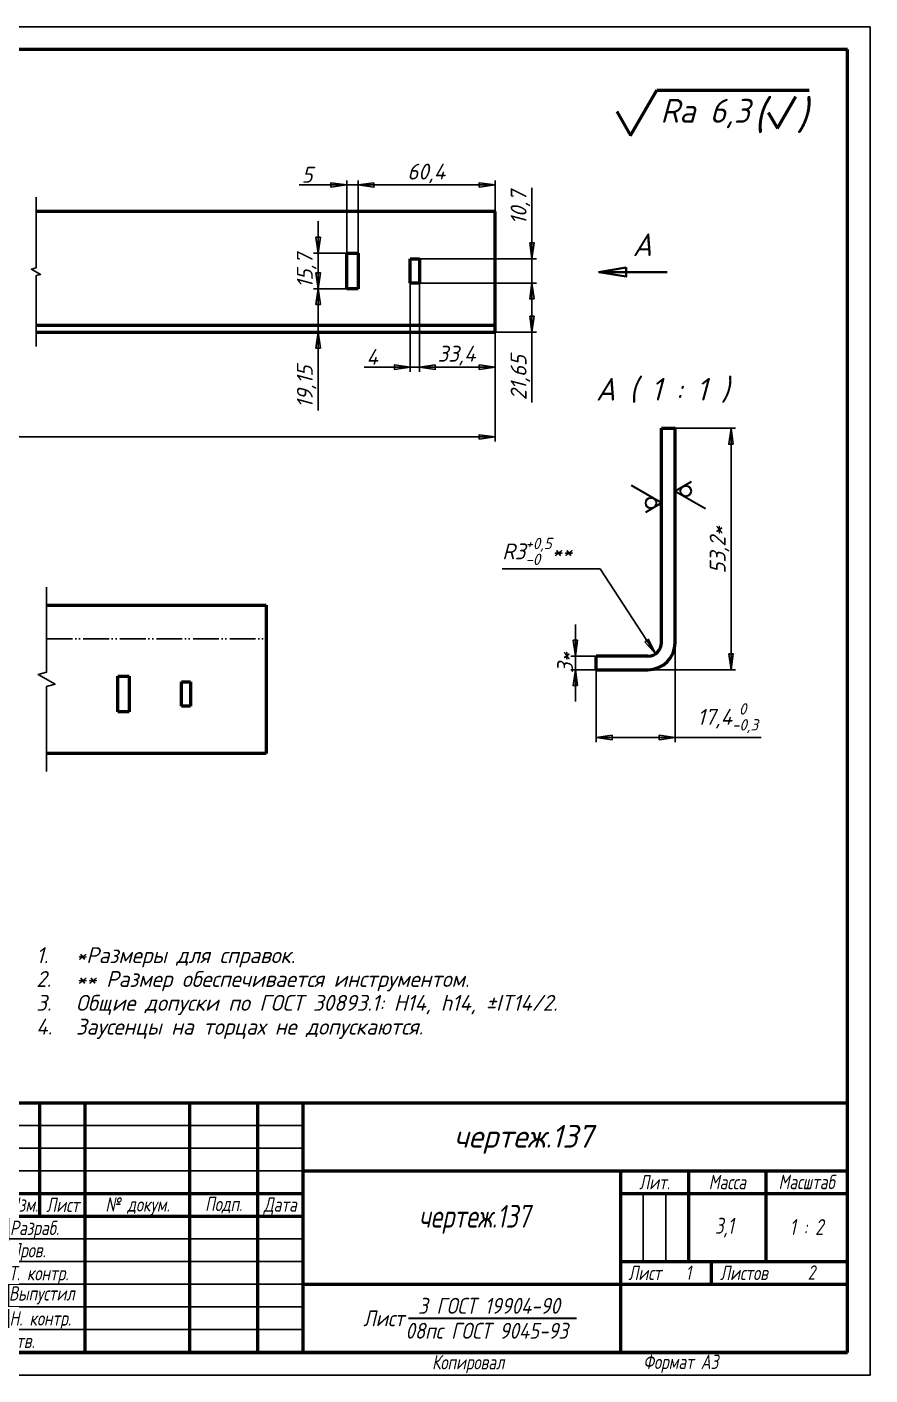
# Model space of a CAD drawing. Header units: millimetres. Extents: x 0 to 1700, y 0 to 594.
# Drawn here: x 468 to 840, y 0 to 594 of the extents above; entities that cross this region are included whole.
import ezdxf
from ezdxf.enums import TextEntityAlignment as Align

# ---------------------------------------------------------------- set-up
doc = ezdxf.new("R2010")
doc.units = ezdxf.units.MM
doc.header["$LTSCALE"] = 2
doc.linetypes.add('LT_04', pattern=[0.7087, 0.4724, -0.0591, 0.1181, -0.0591])
doc.linetypes.add('LT_16', pattern=[0.68, 0.48, -0.06, 0.01, -0.06, 0.01, -0.06])
for name, color, linetype, lineweight in [('Layer_01', 7, 'Continuous', 35), ('Layer_02', 7, 'Continuous', 50), ('Layer_03', 7, 'Continuous', 50), ('Layer_04', 7, 'Continuous', 50), ('Layer_05', 7, 'Continuous', 25), ('Layer_06', 7, 'Continuous', 25), ('Layer_07', 7, 'LT_04', 25), ('Layer_08', 7, 'Continuous', 25), ('Layer_09', 7, 'Continuous', 50)]:
    doc.layers.add(name, color=color, linetype=linetype, lineweight=lineweight)
doc.styles.add('Style_02', font='ariali.ttf', dxfattribs={"width": 0.8})
doc.styles.add('Style_03', font='GOST Common Italic.ttf')
doc.styles.add('Style_05', font='GOST Common Italic.ttf')
doc.styles.add('Style_06', font='GOST Common Italic.ttf', dxfattribs={"width": 0.8})
doc.styles.add('Style_07', font='GOST Common Italic.ttf', dxfattribs={"width": 0.8})
doc.styles.add('Style_10', font='GOST Common Italic.ttf')
doc.styles.add('Style_11', font='GOST Common Italic.ttf', dxfattribs={"width": 0.9})
doc.styles.add('Style_12', font='GOST Common Italic.ttf', dxfattribs={"width": 0.8})
doc.styles.add('Style_13', font='GOST Common Italic.ttf')
doc.styles.add('Style_14', font='GOST Common Italic.ttf', dxfattribs={"width": 0.7})
doc.styles.add('Style_15', font='GOST Common Italic.ttf', dxfattribs={"width": 0.7})
doc.dimstyles.new('DimStyle_06', dxfattribs={"dimscale": 2, "dimtxt": 3.5, "dimasz": 3.5, "dimexe": 1, "dimexo": 0, "dimgap": 0.5, "dimtad": 1, "dimrnd": 1e-08, "dimtxsty": 'Style_03', "dimblk": 'Filled-1', "dimcen": 2.5, "dimdle": 15, "dimclrd": 256, "dimclre": 256, "dimclrt": 256, "dimazin": 2, "dimtfac": 0.714286, "dimtdec": 3, "dimtmove": 0, "dimatfit": 3, "dimlwd": 25, "dimlwe": 25})

# ---------------------------------------------------------------- blocks, each defined once
blk = doc.blocks.new('Block_08')
at = {"layer": 'Layer_09', "lineweight": 50}
for p, q in [((-9.099, -3.6), (-8.002, -1.7)), ((-8.002, -1.7), (-1.6, -1.7)), ((-2.939, -3.3), (-2.169, -1.967)), ((-9.676, -2.6), (-9.099, -3.6)), ((-3.324, -2.633), (-2.939, -3.3))]:
    blk.add_line(p, q, dxfattribs=at)
at = {"layer": 'Layer_06', "attachment_point": 7, "style": 'Style_03'}
for s, insert, char_height in [('\\A1;\\fGOST Common|b0|i1;\\H1.0000;Ra 6,3', (-7.848, -3.3), 1), ('\\A1;\\fGOST Common|b0|i1;\\H1.3000;(', (-3.939, -3.5), 1.3), ('\\A1;\\fGOST Common|b0|i1;\\H1.3000;)', (-2.139, -3.5), 1.3)]:
    blk.add_mtext(s, dxfattribs=dict(at, insert=insert, char_height=char_height))
blk = doc.blocks.new('Filled-1')
at = {"color": 0}
for p, q in [((0, 0), (-1, 0.143)), ((-1, 0.143), (-1, -0.143)), ((-1, 0), (0, 0)), ((-1, -0.143), (0, 0))]:
    blk.add_line(p, q, dxfattribs=at)
at = {"color": 0, "flags": 128}
blk.add_lwpolyline([(-1, -0.143), (0, 0), (-1, 0.143), (-1, -0.143)], dxfattribs=at)
at = {"color": 0}
blk.add_solid([(-1, -0.143), (0, 0), (-1, 0.143), (-1, -0.143)], dxfattribs=at)
blk = doc.blocks.new('*D18')
at = {"layer": 'Defpoints', "color": 0, "linetype": 'Continuous'}
for p in [(596.77, 478.67), (609.37, 478.67), (604.19, 459.52)]:
    blk.add_point(p, dxfattribs=at)
at = {"layer": 'Layer_08', "linetype": 'Continuous', "lineweight": 25}
for p, q in [((596.77, 485.67), (596.77, 492.67)), ((609.37, 478.67), (594.77, 478.67)), ((596.77, 478.67), (596.77, 459.52)), ((596.77, 452.52), (596.77, 425.04))]:
    blk.add_line(p, q, dxfattribs=at)
at = {"layer": 'Layer_08', "linetype": 'Continuous', "lineweight": 25, "xscale": 7, "yscale": 7, "zscale": 7}
for p, rotation in [((596.77, 478.67), 270), ((596.77, 459.52), 90)]:
    blk.add_blockref('Filled-1', p, dxfattribs=dict(at, rotation=rotation))
at = {"layer": 'Layer_08', "linetype": 'Continuous', "lineweight": 25, "insert": (587.37, 426.04), "char_height": 7, "attachment_point": 1, "rotation": 90, "style": 'Style_03'}
blk.add_mtext('\\A1;19,15', dxfattribs=at)
blk = doc.blocks.new('*D19')
at = {"layer": 'Defpoints', "color": 0, "linetype": 'Continuous'}
for p in [(596.77, 494.37), (609.37, 494.37), (609.37, 478.67)]:
    blk.add_point(p, dxfattribs=at)
at = {"layer": 'Layer_08', "linetype": 'Continuous', "lineweight": 25}
for p, q in [((596.77, 501.37), (596.77, 508.37)), ((609.37, 494.37), (594.77, 494.37)), ((596.77, 478.67), (596.77, 494.37)), ((609.37, 478.67), (594.77, 478.67)), ((596.77, 471.67), (596.77, 464.67))]:
    blk.add_line(p, q, dxfattribs=at)
at = {"layer": 'Layer_08', "linetype": 'Continuous', "lineweight": 25, "xscale": 7, "yscale": 7, "zscale": 7}
for p, rotation in [((596.77, 494.37), 270), ((596.77, 478.67), 90)]:
    blk.add_blockref('Filled-1', p, dxfattribs=dict(at, rotation=rotation))
at = {"layer": 'Layer_08', "linetype": 'Continuous', "lineweight": 25, "insert": (587.37, 478.91), "char_height": 7, "attachment_point": 1, "rotation": 90, "style": 'Style_03'}
blk.add_mtext('\\A1;15,7', dxfattribs=at)
blk = doc.blocks.new('*D20')
at = {"layer": 'Defpoints', "color": 0, "linetype": 'Continuous'}
for p in [(614.37, 524.37), (609.37, 494.37), (614.37, 494.37)]:
    blk.add_point(p, dxfattribs=at)
at = {"layer": 'Layer_08', "linetype": 'Continuous', "lineweight": 25}
for p, q in [((602.37, 524.37), (588.45, 524.37)), ((609.37, 494.37), (609.37, 526.37)), ((614.37, 524.37), (609.37, 524.37)), ((614.37, 494.37), (614.37, 526.37)), ((621.37, 524.37), (628.37, 524.37))]:
    blk.add_line(p, q, dxfattribs=at)
at = {"layer": 'Layer_08', "linetype": 'Continuous', "lineweight": 25, "xscale": 7, "yscale": 7, "zscale": 7}
blk.add_blockref('Filled-1', (609.37, 524.37), dxfattribs=at)
at = {"layer": 'Layer_08', "linetype": 'Continuous', "lineweight": 25, "xscale": 7, "yscale": 7, "zscale": 7, "rotation": 180}
blk.add_blockref('Filled-1', (614.37, 524.37), dxfattribs=at)
at = {"layer": 'Layer_08', "linetype": 'Continuous', "lineweight": 25, "insert": (589.45, 532.37), "char_height": 7, "attachment_point": 1, "style": 'Style_03'}
blk.add_mtext('\\A1;5', dxfattribs=at)
blk = doc.blocks.new('*D21')
at = {"layer": 'Defpoints', "color": 0, "linetype": 'Continuous'}
for p in [(637.37, 481.17), (641.37, 481.17), (637.37, 444.11)]:
    blk.add_point(p, dxfattribs=at)
at = {"layer": 'Layer_08', "linetype": 'Continuous', "lineweight": 25}
for p, q in [((637.37, 481.17), (637.37, 442.11)), ((641.37, 481.17), (641.37, 442.11)), ((630.37, 444.11), (617.04, 444.11)), ((641.37, 444.11), (637.37, 444.11)), ((648.37, 444.11), (655.37, 444.11))]:
    blk.add_line(p, q, dxfattribs=at)
at = {"layer": 'Layer_08', "linetype": 'Continuous', "lineweight": 25, "xscale": 7, "yscale": 7, "zscale": 7}
blk.add_blockref('Filled-1', (637.37, 444.11), dxfattribs=at)
at = {"layer": 'Layer_08', "linetype": 'Continuous', "lineweight": 25, "xscale": 7, "yscale": 7, "zscale": 7, "rotation": 180}
blk.add_blockref('Filled-1', (641.37, 444.11), dxfattribs=at)
at = {"layer": 'Layer_08', "linetype": 'Continuous', "lineweight": 25, "insert": (618.04, 452.11), "char_height": 7, "attachment_point": 1, "style": 'Style_03'}
blk.add_mtext('\\A1;4', dxfattribs=at)
blk = doc.blocks.new('*D22')
at = {"layer": 'Defpoints', "color": 0, "linetype": 'Continuous'}
for p in [(641.37, 481.17), (691, 481.17), (674.77, 459.52)]:
    blk.add_point(p, dxfattribs=at)
at = {"layer": 'Layer_08', "linetype": 'Continuous', "lineweight": 25}
for p, q in [((641.37, 481.17), (693, 481.17)), ((691, 474.17), (691, 466.52)), ((674.77, 459.52), (693, 459.52)), ((691, 459.52), (691, 428.53))]:
    blk.add_line(p, q, dxfattribs=at)
at = {"layer": 'Layer_08', "linetype": 'Continuous', "lineweight": 25, "xscale": 7, "yscale": 7, "zscale": 7}
for p, rotation in [((691, 481.17), 90), ((691, 459.52), 270)]:
    blk.add_blockref('Filled-1', p, dxfattribs=dict(at, rotation=rotation))
at = {"layer": 'Layer_08', "linetype": 'Continuous', "lineweight": 25, "insert": (681.6, 429.53), "char_height": 7, "attachment_point": 1, "rotation": 90, "style": 'Style_03'}
blk.add_mtext('\\A1;21,65', dxfattribs=at)
blk = doc.blocks.new('*D23')
at = {"layer": 'Defpoints', "color": 0, "linetype": 'Continuous'}
for p in [(641.37, 491.87), (641.37, 481.17), (691, 481.17)]:
    blk.add_point(p, dxfattribs=at)
at = {"layer": 'Layer_08', "linetype": 'Continuous', "lineweight": 25}
for p, q in [((691, 498.87), (691, 523.09)), ((641.37, 491.87), (693, 491.87)), ((691, 481.17), (691, 491.87)), ((641.37, 481.17), (693, 481.17)), ((691, 474.17), (691, 467.17))]:
    blk.add_line(p, q, dxfattribs=at)
at = {"layer": 'Layer_08', "linetype": 'Continuous', "lineweight": 25, "xscale": 7, "yscale": 7, "zscale": 7}
for p, rotation in [((691, 491.87), 270), ((691, 481.17), 90)]:
    blk.add_blockref('Filled-1', p, dxfattribs=dict(at, rotation=rotation))
at = {"layer": 'Layer_08', "linetype": 'Continuous', "lineweight": 25, "insert": (681.6, 506.87), "char_height": 7, "attachment_point": 1, "rotation": 90, "style": 'Style_03'}
blk.add_mtext('\\A1;10,7', dxfattribs=at)
blk = doc.blocks.new('*D24')
at = {"layer": 'Defpoints', "color": 0, "linetype": 'Continuous'}
for p in [(641.37, 481.17), (674.77, 465.52), (641.37, 444.11)]:
    blk.add_point(p, dxfattribs=at)
at = {"layer": 'Layer_08', "linetype": 'Continuous', "lineweight": 25}
for p, q in [((641.37, 481.17), (641.37, 442.11)), ((674.77, 465.52), (674.77, 442.11)), ((667.77, 444.11), (648.37, 444.11))]:
    blk.add_line(p, q, dxfattribs=at)
at = {"layer": 'Layer_08', "linetype": 'Continuous', "lineweight": 25, "xscale": 7, "yscale": 7, "zscale": 7, "rotation": 180}
blk.add_blockref('Filled-1', (641.37, 444.11), dxfattribs=at)
at = {"layer": 'Layer_08', "linetype": 'Continuous', "lineweight": 25, "xscale": 7, "yscale": 7, "zscale": 7}
blk.add_blockref('Filled-1', (674.77, 444.11), dxfattribs=at)
at = {"layer": 'Layer_08', "linetype": 'Continuous', "lineweight": 25, "insert": (649.37, 453.51), "char_height": 7, "attachment_point": 1, "style": 'Style_03'}
blk.add_mtext('\\A1;33,4', dxfattribs=at)
blk = doc.blocks.new('*D25')
at = {"layer": 'Defpoints', "color": 0, "linetype": 'Continuous'}
for p in [(614.37, 524.37), (674.77, 512.72), (614.37, 494.37)]:
    blk.add_point(p, dxfattribs=at)
at = {"layer": 'Layer_08', "linetype": 'Continuous', "lineweight": 25}
for p, q in [((614.37, 494.37), (614.37, 526.37)), ((667.77, 524.37), (621.37, 524.37)), ((674.77, 512.72), (674.77, 526.37))]:
    blk.add_line(p, q, dxfattribs=at)
at = {"layer": 'Layer_08', "linetype": 'Continuous', "lineweight": 25, "xscale": 7, "yscale": 7, "zscale": 7, "rotation": 180}
blk.add_blockref('Filled-1', (614.37, 524.37), dxfattribs=at)
at = {"layer": 'Layer_08', "linetype": 'Continuous', "lineweight": 25, "xscale": 7, "yscale": 7, "zscale": 7}
blk.add_blockref('Filled-1', (674.77, 524.37), dxfattribs=at)
at = {"layer": 'Layer_08', "linetype": 'Continuous', "lineweight": 25, "insert": (636.04, 533.77), "char_height": 7, "attachment_point": 1, "style": 'Style_03'}
blk.add_mtext('\\A1;60,4', dxfattribs=at)
blk = doc.blocks.new('*D26')
at = {"layer": 'Defpoints', "color": 0, "linetype": 'Continuous'}
for p in [(170.13, 465.52), (674.77, 465.52), (674.77, 413.35)]:
    blk.add_point(p, dxfattribs=at)
at = {"layer": 'Layer_08', "linetype": 'Continuous', "lineweight": 25}
for p, q in [((170.13, 465.52), (170.13, 411.35)), ((674.77, 465.52), (674.77, 411.35)), ((177.13, 413.35), (667.77, 413.35))]:
    blk.add_line(p, q, dxfattribs=at)
at = {"layer": 'Layer_08', "linetype": 'Continuous', "lineweight": 25, "xscale": 7, "yscale": 7, "zscale": 7, "rotation": 180}
blk.add_blockref('Filled-1', (170.13, 413.35), dxfattribs=at)
at = {"layer": 'Layer_08', "linetype": 'Continuous', "lineweight": 25, "xscale": 7, "yscale": 7, "zscale": 7}
blk.add_blockref('Filled-1', (674.77, 413.35), dxfattribs=at)
at = {"layer": 'Layer_08', "linetype": 'Continuous', "lineweight": 25, "insert": (412.35, 421.35), "char_height": 7, "attachment_point": 1, "style": 'Style_03'}
blk.add_mtext('\\A1;2032', dxfattribs=at)
blk = doc.blocks.new('2dTransSection0')
at = {"layer": 'Layer_01', "linetype": 'Continuous'}
for p, q in [((366.26, 244.01), (360.26, 243.01)), ((366.26, 242.01), (366.26, 244.01)), ((366.26, 243.01), (360.26, 243.01)), ((360.26, 243.01), (366.26, 242.01)), ((375.26, 243.01), (366.26, 243.01))]:
    blk.add_line(p, q, dxfattribs=at)
at = {"layer": 'Layer_01', "linetype": 'Continuous', "flags": 128}
blk.add_lwpolyline([(366.26, 244.01), (360.26, 243.01), (366.26, 242.01), (366.26, 244.01)], dxfattribs=at)
at = {"layer": 'Layer_01'}
blk.add_solid([(366.26, 244.01), (360.26, 243.01), (366.26, 242.01), (366.26, 244.01)], dxfattribs=at)
at = {"layer": 'Layer_01', "insert": (367.67, 246.51), "char_height": 5, "attachment_point": 7, "style": 'Style_05'}
blk.add_mtext('A', dxfattribs=at)
blk = doc.blocks.new('*D28')
at = {"layer": 'Defpoints', "color": 0, "linetype": 'Continuous'}
for p in [(754.12, 417.16), (778.74, 417.16), (742.12, 310.76)]:
    blk.add_point(p, dxfattribs=at)
at = {"layer": 'Layer_08', "linetype": 'Continuous', "lineweight": 25}
for p, q in [((754.12, 417.16), (780.74, 417.16)), ((778.74, 317.76), (778.74, 410.16)), ((742.12, 310.76), (780.74, 310.76))]:
    blk.add_line(p, q, dxfattribs=at)
at = {"layer": 'Layer_08', "linetype": 'Continuous', "lineweight": 25, "xscale": 7, "yscale": 7, "zscale": 7}
for p, rotation in [((778.74, 417.16), 90), ((778.74, 310.76), 270)]:
    blk.add_blockref('Filled-1', p, dxfattribs=dict(at, rotation=rotation))
at = {"layer": 'Layer_08', "linetype": 'Continuous', "lineweight": 25, "insert": (769.34, 353.11), "char_height": 7, "attachment_point": 1, "rotation": 90, "style": 'Style_03'}
blk.add_mtext('\\A1;\\fGOST Common|b0|i1;53,2*', dxfattribs=at)
blk = doc.blocks.new('*D29')
at = {"layer": 'Defpoints', "color": 0, "linetype": 'Continuous'}
for p in [(754.12, 322.76), (719.32, 310.76), (719.32, 280.93)]:
    blk.add_point(p, dxfattribs=at)
at = {"layer": 'Layer_08', "linetype": 'Continuous', "lineweight": 25}
for p, q in [((754.12, 322.76), (754.12, 278.93)), ((719.32, 310.76), (719.32, 278.93)), ((726.32, 280.93), (747.12, 280.93)), ((754.12, 280.93), (792.03, 280.93))]:
    blk.add_line(p, q, dxfattribs=at)
at = {"layer": 'Layer_08', "linetype": 'Continuous', "lineweight": 25, "xscale": 7, "yscale": 7, "zscale": 7, "rotation": 180}
blk.add_blockref('Filled-1', (719.32, 280.93), dxfattribs=at)
at = {"layer": 'Layer_08', "linetype": 'Continuous', "lineweight": 25, "xscale": 7, "yscale": 7, "zscale": 7}
blk.add_blockref('Filled-1', (754.12, 280.93), dxfattribs=at)
at = {"layer": 'Layer_08', "linetype": 'Continuous', "lineweight": 25, "insert": (763.86, 296), "char_height": 7, "attachment_point": 1, "style": 'Style_03'}
blk.add_mtext('\\A1;17,4{\\H5;\\S 0^ -0,3;}', dxfattribs=at)
blk = doc.blocks.new('*D30')
at = {"layer": 'Defpoints', "color": 0, "linetype": 'Continuous'}
for p in [(710.11, 316.76), (719.32, 316.76), (719.32, 310.76)]:
    blk.add_point(p, dxfattribs=at)
at = {"layer": 'Layer_08', "linetype": 'Continuous', "lineweight": 25}
for p, q in [((710.11, 323.76), (710.11, 330.76)), ((719.32, 316.76), (708.11, 316.76)), ((710.11, 310.76), (710.11, 316.76)), ((719.32, 310.76), (708.11, 310.76)), ((710.11, 303.76), (710.11, 296.76))]:
    blk.add_line(p, q, dxfattribs=at)
at = {"layer": 'Layer_08', "linetype": 'Continuous', "lineweight": 25, "xscale": 7, "yscale": 7, "zscale": 7}
for p, rotation in [((710.11, 316.76), 270), ((710.11, 310.76), 90)]:
    blk.add_blockref('Filled-1', p, dxfattribs=dict(at, rotation=rotation))
at = {"layer": 'Layer_08', "linetype": 'Continuous', "lineweight": 25, "insert": (702.11, 309.25), "char_height": 7, "attachment_point": 1, "rotation": 90, "style": 'Style_03'}
blk.add_mtext('\\A1;\\fGOST Common|b0|i1;3*', dxfattribs=at)
blk = doc.blocks.new('*D31')
at = {"layer": 'Defpoints', "color": 0, "linetype": 'Continuous'}
for p in [(742.12, 322.76), (745.39, 317.72)]:
    blk.add_point(p, dxfattribs=at)
at = {"layer": 'Layer_08', "linetype": 'Continuous', "lineweight": 25}
for p, q in [((677.9, 355.25), (721.03, 355.25)), ((721.03, 355.25), (741.57, 323.59))]:
    blk.add_line(p, q, dxfattribs=at)
at = {"layer": 'Layer_08', "linetype": 'Continuous', "lineweight": 25, "xscale": 7, "yscale": 7, "zscale": 7, "rotation": 302.9896316187911}
blk.add_blockref('Filled-1', (745.39, 317.72), dxfattribs=at)
at = {"layer": 'Layer_08', "linetype": 'Continuous', "lineweight": 25, "insert": (677.9, 368.92), "char_height": 7, "attachment_point": 1, "style": 'Style_03'}
blk.add_mtext('\\A1;\\fGOST Common|b0|i1;R3{\\H5;\\S+0,5^ -0;}**', dxfattribs=at)
blk = doc.blocks.new('Block_09')
at = {"layer": 'Layer_09', "lineweight": 30}
for p, q in [((0, 0), (1.097, 1.9)), ((-0.577, 1), (0, 0))]:
    blk.add_line(p, q, dxfattribs=at)
blk.add_circle((0, 0.667), 0.333, dxfattribs=at)
blk = doc.blocks.new('Block_10')
at = {"layer": 'Layer_09', "lineweight": 30}
for p, q in [((0, 0), (1.097, 1.9)), ((-0.577, 1), (0, 0))]:
    blk.add_line(p, q, dxfattribs=at)
blk.add_circle((0, 0.667), 0.333, dxfattribs=at)
blk = doc.blocks.new('Block_35')
at = {"layer": 'Layer_03'}
for p, q in [((0, 55), (185, 55)), ((0, 0), (0, 55)), ((0, 0), (0, 55)), ((7, 55), (7, 30)), ((17, 55), (17, 0)), ((40, 55), (40, 0)), ((55, 55), (55, 0)), ((65, 55), (65, 0)), ((185, 0), (185, 55)), ((65, 40), (185, 40)), ((135, 40), (135, 0)), ((150, 40), (150, 20)), ((167, 40), (167, 20)), ((0, 35), (65, 35)), ((135, 35), (185, 35)), ((0, 30), (65, 30)), ((135, 20), (185, 20)), ((155, 20), (155, 15)), ((65, 15), (185, 15)), ((185, 0), (0, 0))]:
    blk.add_line(p, q, dxfattribs=at)
at = {"layer": 'Layer_03', "linetype": 'Continuous', "lineweight": 25}
for p, q in [((0, 50), (65, 50)), ((0, 45), (65, 45)), ((0, 40), (65, 40)), ((140, 35), (140, 20)), ((145, 35), (145, 20)), ((0, 25), (65, 25)), ((0, 20), (65, 20)), ((0, 15), (65, 15)), ((0, 10), (65, 10)), ((0, 5), (65, 5))]:
    blk.add_line(p, q, dxfattribs=at)
at = {"layer": 'Layer_03', "lineweight": 30}
blk.add_line((88.31, 7.5), (125.29, 7.5), dxfattribs=at)
at = {"layer": 'Layer_03', "char_height": 3.17, "style": 'Style_02'}
for s, insert, width, attachment_point in [('\\fGOST Common|b0|i1;\\H3.1700;Лит.', (142.52, 37.49), 14.9766, 5), ('\\fGOST Common|b0|i1;\\H3.1700;Масса', (158.55, 37.51), 16.9878, 5), ('\\fGOST Common|b0|i1;\\H3.1700;Масштаб', (176.02, 37.53), 17.8316, 5), ('\\fGOST Common|b0|i1;\\H3.1700;Изм.', (3.5, 32.56), 6.9635, 5), ('\\fGOST Common|b0|i1;\\H3.1700;Лист', (12.1, 32.5), 10.0029, 5), ('\\A0;\\fGOST Common|b0|i1;\\H3.1700;№ докум.', (28.58, 32.16), 22.9069, 5), ('\\fGOST Common|b0|i1;\\H3.1700;Подп.', (47.56, 32.45), 14.879, 5), ('\\fGOST Common|b0|i1;\\H3.1700;Дата', (60.02, 32.24), 9.9614, 5), ('\\fGOST Common|b0|i1;\\H3.1700;Разраб.', (0.47, 27), 16.9971, 4), ('\\fGOST Common|b0|i1;\\H3.1700;Пров.', (0.56, 22.08), 17.0192, 4), ('\\A0;\\fGOST Common|b0|i1;\\H3.1700;Т. контр.', (0.23, 17.01), 16.9554, 4), ('\\fGOST Common|b0|i1;\\H3.1700;Лист', (140.37, 17.5), 10.5071, 5), ('\\fGOST Common|b0|i1;\\H3.1700;Листов', (162.21, 17.5), 14.3668, 5), ('\\fGOST Common|b0|i1;\\H3.1700;Н. контр.', (0.36, 7.05), 16.9999, 4), ('\\fGOST Common|b0|i1;\\H3.1700;Утв.', (0.34, 2.52), 17.0083, 4), ('\\fGOST Common|b0|i1;\\H3.1700;Копировал', (93.48, -0.59), 19.7871, 1)]:
    blk.add_mtext(s, dxfattribs=dict(at, insert=insert, width=width, attachment_point=attachment_point))
at = {"layer": 'Layer_03'}
for tag, height, style, width, p in [('Изм1_001', 2.89, 'Style_15', 0.7, (3.51, 52.52)), ('Лист1_001', 2.89, 'Style_15', 0.7, (12.03, 52.52)), ('Докум1_001', 2.89, 'Style_15', 0.7, (28.54, 52.48)), ('Изм2_001', 2.89, 'Style_15', 0.7, (3.5, 47.52)), ('Лист2_001', 2.89, 'Style_15', 0.7, (12.01, 47.5)), ('Докум2_001', 2.89, 'Style_15', 0.7, (28.53, 47.5)), ('Изм3_001', 2.89, 'Style_15', 0.7, (3.5, 42.5)), ('Лист3_001', 2.89, 'Style_15', 0.7, (12.01, 42.51)), ('Докум3_001', 2.89, 'Style_15', 0.7, (28.51, 42.48)), ('Изм4_001', 2.89, 'Style_15', 0.7, (3.51, 37.5)), ('Лист4_001', 2.89, 'Style_15', 0.7, (12, 37.53)), ('Докум4_001', 2.89, 'Style_15', 0.7, (28.51, 37.52)), ('НАИМЕНОВАНИЕ_001', 5, 'Style_07', 0.8, (100.03, 29.98)), ('Литера_001', 3.5, 'Style_12', 0.8, (137.52, 27.25)), ('Литера2_001', 3.5, 'Style_12', 0.8, (142.51, 27.22)), ('Литера3_001', 3.5, 'Style_12', 0.8, (147.52, 27.21)), ('Масса_001', 3.5, 'Style_12', 0.8, (158.47, 27.53)), ('Масштаб_001', 3.5, 'Style_12', 0.8, (174.92, 25.86)), ('Тип_документа_001', 3.17, 'Style_06', 0.8, (100.08, 17.56)), ('Номер_листа_001', 3.17, 'Style_06', 0.8, (150.6, 17.54)), ('Листов_001', 3.17, 'Style_06', 0.8, (177.46, 17.58))]:
    blk.add_attdef(tag, text='', height=height, dxfattribs=dict(at, style=style, width=width)).set_placement(p, align=Align.MIDDLE_CENTER)
for tag, height, style, width, p in [('Подп1_001', 2.89, 'Style_15', 0.7, (40.01, 52.51)), ('Дата1_001', 2, 'Style_14', 0.7, (55.01, 52.51)), ('Подп2_001', 2.89, 'Style_15', 0.7, (40.01, 47.5)), ('Дата2_001', 2, 'Style_14', 0.7, (55.01, 47.49)), ('Подп3_001', 2.89, 'Style_15', 0.7, (40.01, 42.51)), ('Дата3_001', 2, 'Style_14', 0.7, (55.02, 42.52)), ('Подп4_001', 2.89, 'Style_15', 0.7, (40.01, 37.51)), ('Дата4_001', 2, 'Style_14', 0.7, (55.02, 37.51)), ('АВТОР_001', 3.17, 'Style_06', 0.8, (15.59, 26.85)), ('Разработал_Подп._001', 2.89, 'Style_15', 0.7, (40.05, 27.51)), ('ДАТА_СОЗДАНИЯ_001', 2, 'Style_14', 0.7, (55.01, 27.51)), ('ПРОВЕРИЛ_001', 3.17, 'Style_06', 0.8, (17.41, 22.53)), ('Проверил_Подп._001', 2.89, 'Style_15', 0.7, (40.05, 22.52)), ('ДАТА_ПРОВЕРКИ_001', 2, 'Style_14', 0.7, (55.02, 22.51)), ('ТЕХНОЛОГ_001', 3.17, 'Style_06', 0.8, (17.33, 17.54)), ('Технолог_Подп._001', 2.89, 'Style_15', 0.7, (40.05, 17.51)), ('Технолог_Дата_001', 2, 'Style_14', 0.7, (55.01, 17.5)), ('Должность_руководителя_001', 3.17, 'Style_06', 0.8, (0.52, 12.51)), ('НАЧ._ОТДЕЛА_001', 3.17, 'Style_06', 0.8, (17.46, 12.45)), ('Руководитель_Подп._001', 2.89, 'Style_15', 0.7, (40.01, 12.5)), ('Руководитель_Дата_001', 2, 'Style_14', 0.7, (55.01, 12.51)), ('НОРМОКОНТРОЛЬ_001', 3.17, 'Style_06', 0.8, (17.37, 7.48)), ('Нормоконтроль_Подп._001', 2.89, 'Style_15', 0.7, (40.05, 7.52)), ('ДАТА_НОРМОКОНТРОЛЯ_001', 2, 'Style_14', 0.7, (55.02, 7.51)), ('УТВЕРДИЛ_001', 3.17, 'Style_06', 0.8, (17.4, 2.51)), ('Утвердил_Подп._001', 2.89, 'Style_15', 0.7, (40.05, 2.51)), ('ДАТА_УТВЕРЖДЕНИЯ_001', 2, 'Style_14', 0.7, (55.01, 2.5))]:
    blk.add_attdef(tag, text='', height=height, dxfattribs=dict(at, style=style, width=width)).set_placement(p, align=Align.MIDDLE_LEFT)
for tag, height, style, p in [('ОБОЗНАЧЕНИЕ_001', 5, 'Style_10', (103.57, 45.12)), ('ОРГАНИЗАЦИЯ_001', 3.5, 'Style_13', (148.22, 5.85))]:
    blk.add_attdef(tag, text='', height=height, dxfattribs=dict(at, style=style)).set_placement(p, align=Align.MIDDLE_CENTER)
at = {"layer": 'Layer_03', "style": 'Style_11', "width": 0.9}
blk.add_attdef('Материал_Наим._001', text='', height=3.5, dxfattribs=at).set_placement((96.54, 7.5), align=Align.BOTTOM_CENTER)
blk.add_attdef('Материал_Класс_001', text='', height=3.5, dxfattribs=at).set_placement((88.21, 7.5), align=Align.MIDDLE_RIGHT)
blk.add_attdef('Материал_ГОСТ_001', text='', height=3.5, dxfattribs=at).set_placement((106.8, 6.5), align=Align.TOP_CENTER)
blk = doc.blocks.new('Block_36')
at = {"layer": 'Layer_04', "lineweight": 25}
for p, q in [((0, 297), (420, 297)), ((420, 297), (420, 0)), ((420, 0), (0, 0))]:
    blk.add_line(p, q, dxfattribs=at)
at = {"layer": 'Layer_04'}
for p, q in [((415, 292), (20, 292)), ((415, 5), (415, 292)), ((20, 5), (415, 5))]:
    blk.add_line(p, q, dxfattribs=at)
at = {"layer": 'Layer_04', "insert": (370, 4.5), "char_height": 3.17, "attachment_point": 1, "style": 'Style_02'}
blk.add_mtext('\\A1;\\fGOST Common|b0|i1;\\H3.1700;Формат A3', dxfattribs=at)

msp = doc.modelspace()

# ---------------------------------------------------------------- linework, layer by layer
at = {"layer": 'Layer_02'}
for p, q in [((674.7667, 512.7217), (472.4192, 512.7217)), ((674.7667, 465.5217), (674.7667, 512.7217)), ((609.3667, 494.3717), (614.3667, 494.3717)), ((609.3667, 478.6717), (609.3667, 494.3717)), ((614.3667, 494.3717), (614.3667, 478.6717)), ((637.3667, 491.8717), (641.3667, 491.8717)), ((637.3667, 481.1717), (637.3667, 491.8717)), ((641.3667, 491.8717), (641.3667, 481.1717)), ((641.3667, 481.1717), (637.3667, 481.1717)), ((614.3667, 478.6717), (609.3667, 478.6717)), ((674.7667, 462.5217), (674.7667, 465.5217)), ((674.7667, 462.5217), (472.4192, 462.5217)), ((472.4192, 459.5217), (674.7667, 459.5217)), ((674.7667, 459.5217), (674.7667, 462.5217)), ((748.1193, 322.7555), (748.1193, 417.1555)), ((748.1193, 417.1555), (754.1193, 417.1555)), ((754.1193, 322.7555), (754.1193, 417.1555)), ((477.0906, 339.2176), (573.9068, 339.2176)), ((573.9068, 339.2176), (573.9068, 321.0318)), ((573.9068, 321.0318), (573.9068, 273.8318)), ((742.1193, 316.7555), (719.3193, 316.7555)), ((719.3193, 310.7555), (719.3193, 316.7555)), ((719.3193, 310.7555), (742.1193, 310.7555)), ((508.5068, 307.8818), (513.5068, 307.8818)), ((508.5068, 292.1818), (508.5068, 307.8818)), ((513.5068, 307.8818), (513.5068, 292.1818)), ((536.5068, 305.3818), (540.5068, 305.3818)), ((536.5068, 294.6818), (536.5068, 305.3818)), ((540.5068, 305.3818), (540.5068, 294.6818)), ((513.5068, 292.1818), (508.5068, 292.1818)), ((540.5068, 294.6818), (536.5068, 294.6818)), ((573.9068, 273.8318), (477.0906, 273.8318))]:
    msp.add_line(p, q, dxfattribs=at)
for radius in [6, 12]:
    msp.add_arc((742.1193, 322.7555), radius, 270, 0, dxfattribs=at)
at = {"layer": 'Layer_05', "flags": 128}
for points in [[(472.4192, 453.1717), (472.4192, 484.4311), (474.4192, 484.967), (470.4192, 487.2764), (472.4192, 487.8123), (472.4192, 519.0717)], [(477.0906, 265.8943), (477.0906, 303.3548), (480.8406, 304.3596), (473.3406, 308.6897), (477.0906, 309.6946), (477.0906, 347.1551)]]:
    msp.add_lwpolyline(points, dxfattribs=at)
at = {"layer": 'Layer_07', "linetype": 'LT_16', "ltscale": 11.86473}
msp.add_line((477.0906, 324.4247), (573.9068, 324.4247), dxfattribs=at)

# ---------------------------------------------------------------- block references
for name, p, xscale, yscale, zscale in [('Block_36', (0, 0), 2, 2, 2), ('Block_08', (830, 584), 10.49999982118607, 10.49999982118607, 10.49999982118607)]:
    msp.add_blockref(name, p, dxfattribs=dict(xscale=xscale, yscale=yscale, zscale=zscale))
at = {"xscale": 6.99999988079071, "yscale": 6.99999988079071, "zscale": 6.99999988079071}
for name, p, rotation in [('Block_10', (754.1193, 389.5101), 270.000000000034), ('Block_09', (748.1193, 384.2582), 90.000000000034)]:
    msp.add_blockref(name, p, dxfattribs=dict(at, rotation=rotation))
ref = msp.add_blockref('Block_35', (460, 10), dxfattribs=dict(xscale=2, yscale=2, zscale=2))
ref.add_attrib('Должность_руководителя_001', 'Выпустил', (460.4591, 32.8095), dxfattribs={"layer": 'Layer_03', "height": 6.34, "style": 'Style_06', "width": 0.8})
ref.add_attrib('ОБОЗНАЧЕНИЕ_001', 'чертеж.137', (656.5109, 100.1823), dxfattribs={"layer": 'Layer_03', "height": 10, "style": 'Style_10'})
ref.add_attrib('НАИМЕНОВАНИЕ_001', 'чертеж.137', (641.0831, 64.9501), dxfattribs={"layer": 'Layer_03', "height": 10, "style": 'Style_07', "width": 0.8})
ref.add_attrib('Материал_Класс_001', 'Лист', (616.6373, 21.5), dxfattribs={"layer": 'Layer_03', "height": 7, "style": 'Style_11', "width": 0.9})
ref.add_attrib('Материал_Наим._001', '3 ГОСТ 19904-90', (640.8427, 27), dxfattribs={"layer": 'Layer_03', "height": 7, "style": 'Style_11', "width": 0.9})
ref.add_attrib('Материал_ГОСТ_001', '08пс ГОСТ 9045-93', (635.2587, 16), dxfattribs={"layer": 'Layer_03', "height": 7, "style": 'Style_11', "width": 0.9})
ref.add_attrib('Масса_001', '3,1', (771.6936, 62.2669), dxfattribs={"layer": 'Layer_03', "height": 7, "style": 'Style_12', "width": 0.8})
ref.add_attrib('Масштаб_001', '1 : 2', (804.5816, 61.7088), dxfattribs={"layer": 'Layer_03', "height": 7, "style": 'Style_12', "width": 0.8})
ref.add_attrib('Номер_листа_001', '1', (758.7298, 41.9008), dxfattribs={"layer": 'Layer_03', "height": 6.34, "style": 'Style_06', "width": 0.8})
ref.add_attrib('Листов_001', '2', (812.5146, 41.9878), dxfattribs={"layer": 'Layer_03', "height": 6.34, "style": 'Style_06', "width": 0.8})
at = {"layer": 'Layer_01', "xscale": 2, "yscale": 2, "zscale": 2}
msp.add_blockref('2dTransSection0', (0, 0), dxfattribs=at)

# ---------------------------------------------------------------- texts
at = {"layer": 'Layer_06', "style": 'Style_03'}
for s, p in [('1. ', (472.5, 181.5)), ('*Размеры для справок.', (490, 181.5)), ('2. ', (472.5, 171)), ('** Размер обеспечивается инструментом.', (490, 171)), ('3. ', (472.5, 160.5)), ('Общие допуски по ГОСТ 30893.1: H14, h14, ±IT14/2.', (490, 160.5)), ('4. ', (472.5, 150)), ('Заусенцы на торцах не допускаются.', (490, 150))]:
    msp.add_text(s, height=7, dxfattribs=at).set_placement(p)
at = {"layer": 'Layer_06', "insert": (719.1705, 428.3773), "char_height": 10, "attachment_point": 7, "style": 'Style_05'}
msp.add_mtext('A ( 1 : 1 )', dxfattribs=at)

# ---------------------------------------------------------------- dimensions: what is measured, and where the dimension line sits
at = {"layer": 'Layer_08', "linetype": 'Continuous', "lineweight": 25}
for base, p1, p2, angle, override, picture, middle in [((614.3667, 524.3717), (609.3667, 494.3717), (614.3667, 494.3717), 180, {"dimgap": 0.5, "dimdec": 2, "dimtol": 0, "dimlim": 0, "dimtp": 0, "dimtm": 0, "dimtdec": 3, "dimtofl": 1, "dimatfit": 1}, '*D20', (591.9061, 524.3717)), ((691.0021, 481.1717), (641.3667, 491.8717), (641.3667, 481.1717), 90, {"dimgap": 0.5, "dimdec": 2, "dimtol": 0, "dimlim": 0, "dimtp": 0, "dimtm": 0, "dimtdec": 3, "dimtofl": 1, "dimatfit": 1}, '*D23', (691.0021, 514.4815)), ((596.7665, 494.3717), (609.3667, 478.6717), (609.3667, 494.3717), 90, {"dimgap": 0.5, "dimdec": 2, "dimtol": 0, "dimlim": 0, "dimtp": 0, "dimtm": 0, "dimtdec": 3, "dimtofl": 1, "dimatfit": 1}, '*D19', (596.7665, 486.5217)), ((596.7665, 478.6717), (604.1865, 459.5217), (609.3667, 478.6717), 270, {"dimgap": 0.5, "dimdec": 2, "dimse1": 1, "dimtol": 0, "dimlim": 0, "dimtp": 0, "dimtm": 0, "dimtdec": 3, "dimtofl": 1, "dimatfit": 1}, '*D18', (596.7665, 435.2812)), ((637.3667, 444.1079), (641.3667, 481.1717), (637.3667, 481.1717), 180, {"dimgap": 0.5, "dimdec": 2, "dimtol": 0, "dimlim": 0, "dimtp": 0, "dimtm": 0, "dimtdec": 3, "dimtofl": 1, "dimatfit": 1}, '*D21', (620.2057, 444.1079)), ((691.0021, 481.1717), (674.7667, 459.5217), (641.3667, 481.1717), 270, {"dimgap": 0.5, "dimdec": 2, "dimtol": 0, "dimlim": 0, "dimtp": 0, "dimtm": 0, "dimtdec": 3, "dimtofl": 0, "dimatfit": 2}, '*D22', (691.0021, 440.1469)), ((641.3667, 444.1079), (674.7667, 465.5217), (641.3667, 481.1717), 180, {"dimgap": 0.5, "dimdec": 2, "dimtol": 0, "dimlim": 0, "dimtp": 0, "dimtm": 0, "dimtdec": 3, "dimtofl": 0, "dimatfit": 1}, '*D24', (658.0667, 444.1079))]:
    dim = msp.add_linear_dim(base=base, p1=p1, p2=p2, angle=angle, dimstyle='DimStyle_06', override=override, dxfattribs=at)
    dim.commit()
    dim.dimension.update_dxf_attribs({"geometry": picture, "text_midpoint": middle, "dimtype": 160})
for base, p1, p2, override, picture, middle in [((614.3667, 524.3717), (674.7667, 512.7217), (614.3667, 494.3717), {"dimgap": 0.5, "dimdec": 2, "dimtol": 0, "dimlim": 0, "dimtp": 0, "dimtm": 0, "dimtdec": 3, "dimtofl": 0, "dimatfit": 1}, '*D25', (644.5667, 524.3717)), ((719.3193, 280.9259), (754.1193, 322.7555), (719.3193, 310.7555), {"dimgap": 0.5, "dimdec": 2, "dimlfac": 0.5, "dimtol": 1, "dimlim": 0, "dimtp": 0, "dimtm": 0.3, "dimtdec": 3, "dimtofl": 0, "dimatfit": 2}, '*D29', (777.4413, 280.9259))]:
    dim = msp.add_linear_dim(base=base, p1=p1, p2=p2, dimstyle='DimStyle_06', override=override, dxfattribs=at)
    dim.commit()
    dim.dimension.update_dxf_attribs({"geometry": picture, "text_midpoint": middle, "dimtype": 160})
dim = msp.add_linear_dim(base=(674.7667, 413.3526), p1=(170.1271, 465.5217), p2=(674.7667, 465.5217), text='2032', dimstyle='DimStyle_06', override={"dimgap": 0.5, "dimdec": 2, "dimlfac": 4.026636, "dimtol": 0, "dimlim": 0, "dimtp": 0, "dimtm": 0, "dimtdec": 3, "dimtofl": 0, "dimatfit": 1}, dxfattribs=at)
dim.commit()
dim.dimension.update_dxf_attribs({"geometry": '*D26', "text_midpoint": (422.4469, 413.3526), "dimtype": 160})
for base, p1, p2, angle, override, picture, middle in [((778.7419, 417.1555), (742.1193, 310.7555), (754.1193, 417.1555), 270, {"dimgap": 0.5, "dimdec": 2, "dimlfac": 0.5, "dimtol": 0, "dimlim": 0, "dimtp": 0, "dimtm": 0, "dimtdec": 3, "dimtofl": 0, "dimatfit": 1}, '*D28', (778.7419, 363.9555)), ((710.1096, 316.7555), (719.3193, 310.7555), (719.3193, 316.7555), 90, {"dimgap": 0.5, "dimdec": 2, "dimlfac": 0.5, "dimtol": 0, "dimlim": 0, "dimtp": 0, "dimtm": 0, "dimtdec": 3, "dimtofl": 1, "dimatfit": 1}, '*D30', (710.1096, 313.7555))]:
    dim = msp.add_linear_dim(base=base, p1=p1, p2=p2, angle=angle, text='\\fGOST Common|b0|i1;<>*', dimstyle='DimStyle_06', override=override, dxfattribs=at)
    dim.commit()
    dim.dimension.update_dxf_attribs({"geometry": picture, "text_midpoint": middle, "dimtype": 160})
dim = msp.add_radius_dim(center=(742.1193, 322.7555), mpoint=(745.3862, 317.7229), text='\\fGOST Common|b0|i1;<>**', dimstyle='DimStyle_06', override={"dimgap": 0.5, "dimtih": 1, "dimtoh": 1, "dimdec": 2, "dimlfac": 0.5, "dimcen": 0, "dimtol": 1, "dimlim": 0, "dimtp": 0.5, "dimtm": 1e-09, "dimtdec": 3, "dimtofl": 0}, dxfattribs=at)
dim.commit()
dim.dimension.update_dxf_attribs({"geometry": '*D31', "text_midpoint": (694.1379, 355.2503), "dimtype": 164})

doc.saveas('drawing.dxf')
